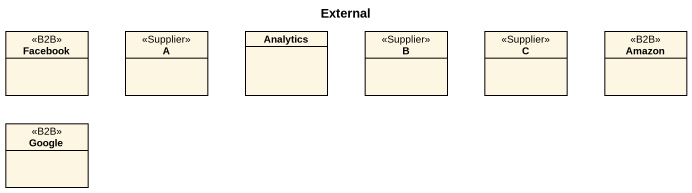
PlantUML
@startuml
title External
hide circle
hide empty members
class Facebook <<B2B>>
class A <<Supplier>>
class Analytics
class B <<Supplier>>
class C <<Supplier>>
class Amazon <<B2B>>
class Google <<B2B>>
@enduml
